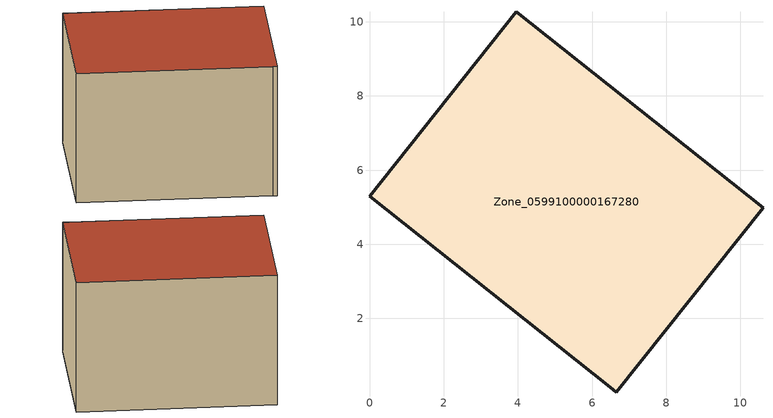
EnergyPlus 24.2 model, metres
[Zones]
Zone_0599100000167280
 floor ground (C_G): 6.5,0.14 0,5.3 3.96,10.27 10.61,4.98 6.65,0.01 z0.41
 wall outside (C_F): 10.61,4.98 3.96,10.27 0,5.3 6.5,0.14 6.65,0.01 10.61,4.98 z0.41:6.34
 roof outside (C_R): 0,5.3 6.5,0.14 6.65,0.01 10.61,4.98 3.96,10.27 z6.34
[BUILDING]
Pand.0599100000167280: North Axis=0; Terrain=City; Loads Convergence Tolerance Value=0.04; Temperature Convergence Tolerance Value=0.4; Solar Distribution=FullExterior; Maximum Number of Warmup Days=25; Minimum Number of Warmup Days=1
[Site:Location]
Rotterdam.The.Hague.AP_ZH_NLD Design_Conditions: Latitude=51.96; Longitude=4.45; Time Zone=1; Elevation=-4.5
[SITE:GROUNDTEMPERATURE:BUILDINGSURFACE]
18, 18, 18, 18, 18, 18, 18, 18, 18, 18, 18, 18
[MATERIAL] Thermal Absorptance=0.9; Solar Absorptance=0.7; Visible Absorptance=0.7
Name | Roughness | Thickness | Conductivity | Density | Specific Heat
G.TC.1946-1964 | MediumSmooth | 0.15 | 1 | 540 | 1210
F.TC.1946-1964 | Rough | 0.3 | 0.857143 | 1920 | 840
R.TC.1946-1964 | MediumRough | 0.2 | 0.235294 | 1500 | 1000
[CONSTRUCTION]
C_G: G.TC.1946-1964
C_F: F.TC.1946-1964
C_R: R.TC.1946-1964
[ZONE]
Zone_0599100000167280: Type=1; Multiplier=1; Ceiling Height=Autocalculate; Volume=Autocalculate; Floor Area=autocalculate; Part of Total Floor Area=Yes
[ZONEINFILTRATION:DESIGNFLOWRATE]
Infil_Zone_0599100000167280: Zone or ZoneList or Space or SpaceList=Zone_0599100000167280; Schedule=AlwaysOn; Design Flow Rate Calculation Method=Flow/Area; Flow Rate per Floor Area=0.003; Constant Term Coefficient=1; Temperature Term Coefficient=0; Velocity Term Coefficient=0; Velocity Squared Term Coefficient=0
[HVACTEMPLATE:ZONE:IDEALLOADSAIRSYSTEM]
Zone_0599100000167280: Maximum Heating Supply Air Temperature=50; Minimum Cooling Supply Air Temperature=13; Maximum Heating Supply Air Humidity Ratio=0.0156; Minimum Cooling Supply Air Humidity Ratio=0.0077; Heating Limit=NoLimit; Cooling Limit=NoLimit; Dehumidification Control Type=ConstantSensibleHeatRatio; Cooling Sensible Heat Ratio=0.7; Dehumidification Setpoint=60; Humidification Control Type=None; Humidification Setpoint=30; Outdoor Air Method=None; Outdoor Air Flow Rate per Person=0.00944; Outdoor Air Flow Rate per Zone Floor Area=0; Outdoor Air Flow Rate per Zone=0; Demand Controlled Ventilation Type=None; Outdoor Air Economizer Type=NoEconomizer; Heat Recovery Type=None; Sensible Heat Recovery Effectiveness=0.7; Latent Heat Recovery Effectiveness=0.65
[ZONECONTROL:THERMOSTAT]
ThermostatControl_Zone_0599100000167280: Zone or ZoneList=Zone_0599100000167280; Control Type Schedule=DualSetpointControlType; Control 1=Thermostat_Zone_0599100000167280; Temperature Difference Between Cutout And Setpoint=0
[THERMOSTATSETPOINT:DUALSETPOINT]
Thermostat_Zone_0599100000167280: Heating Setpoint Temperature Schedule=HeatingSetpoint_Zone_0599100000167280; Cooling Setpoint Temperature Schedule=CoolingSetpoint_Zone_0599100000167280
[SCHEDULE:COMPACT]
HeatingSetpoint_Zone_0599100000167280: Through: 12/31, For: AllDays, Until: 24:00, 21
CoolingSetpoint_Zone_0599100000167280: Through: 12/31, For: AllDays, Until: 24:00, 24
DualSetpointControlType: Through: 12/31, For: AllDays, Until: 24:00, 4
AlwaysOn: Through: 12/31, For: AllDays, Until: 24:00, 1
